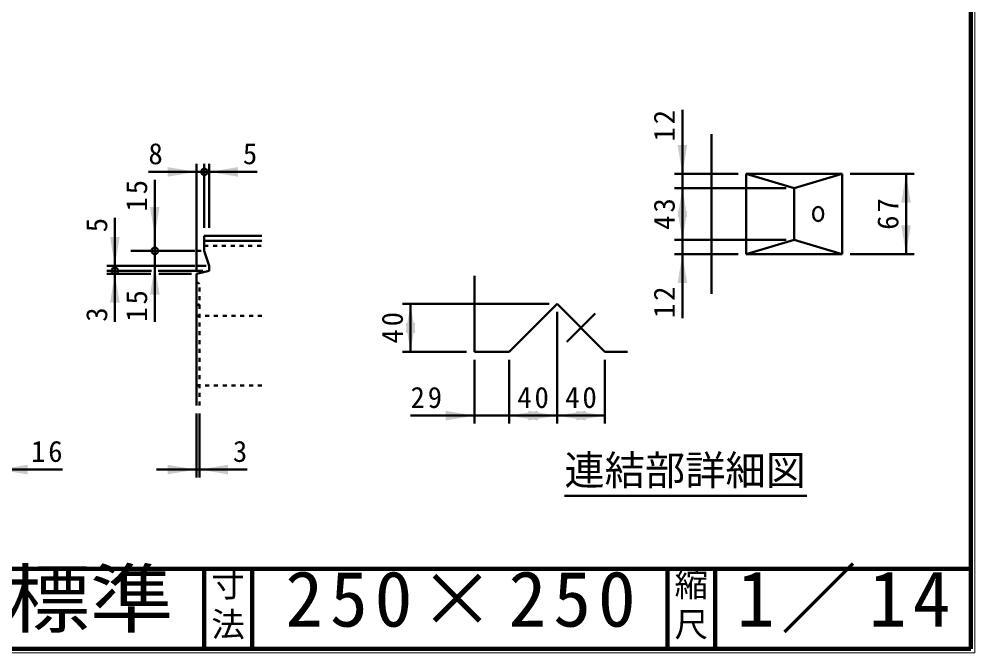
# Model space of a CAD drawing. Units: millimetres, scale not verified. Extents: x 100 to 4105, y 100 to 2870.
# Drawn here: x 2908 to 4105, y 100 to 893 of the extents above; entities that cross this region are included whole.
import ezdxf
from ezdxf.enums import TextEntityAlignment as Align

# ---------------------------------------------------------------- set-up
doc = ezdxf.new("R2010")
doc.units = ezdxf.units.MM
doc.header["$LTSCALE"] = 5
doc.linetypes.add('USER1', pattern=[2.2, 1, -1.2])
doc.linetypes.add('USER2', pattern=[13.4, 10, -1.2, 1, -1.2])
doc.layers.add('V-nasSTD', color=7, linetype='Continuous', lineweight=50)
doc.styles.add('ＭＳ ゴシック', font='')
doc.styles.get('ＭＳ ゴシック').set_extended_font_data('MS Gothic')

msp = doc.modelspace()

# ---------------------------------------------------------------- hatches: boundary and pattern name
at = {"layer": 'V-nasSTD'}
for points in [[(3732.803, 735.451), (3738.803, 699.451), (3744.803, 735.451)], [(3094.226, 695.876), (3130.226, 701.876), (3094.226, 707.876)], [(3182.476, 707.876), (3146.476, 701.876), (3182.476, 695.876)], [(4024.803, 663.451), (4018.803, 699.451), (4012.803, 663.451)], [(3744.803, 645.451), (3738.803, 681.451), (3732.803, 645.451)], [(3072.226, 657.876), (3078.226, 621.876), (3084.226, 657.876)], [(3732.803, 652.951), (3738.803, 616.951), (3744.803, 652.951)], [(4012.803, 634.951), (4018.803, 598.951), (4024.803, 634.951)], [(3022.226, 620.376), (3028.226, 584.376), (3034.226, 620.376)], [(3744.803, 562.951), (3738.803, 598.951), (3732.803, 562.951)], [(3084.226, 548.376), (3078.226, 584.376), (3072.226, 548.376)], [(3034.226, 538.376), (3028.226, 574.376), (3022.226, 538.376)], [(3404.384, 500.878), (3398.384, 536.878), (3392.384, 500.878)], [(3392.384, 512.878), (3398.384, 476.878), (3404.384, 512.878)], [(3442.384, 390.878), (3478.384, 396.878), (3442.384, 402.878)], [(3557.884, 402.878), (3521.884, 396.878), (3557.884, 390.878)], [(3545.884, 390.878), (3581.884, 396.878), (3545.884, 402.878)], [(3617.884, 402.878), (3581.884, 396.878), (3617.884, 390.878)], [(3605.884, 390.878), (3641.884, 396.878), (3605.884, 402.878)], [(2918.836, 335.376), (2882.836, 329.376), (2918.836, 323.376)], [(3094.226, 323.376), (3130.226, 329.376), (3094.226, 335.376)], [(3169.976, 335.376), (3133.976, 329.376), (3169.976, 323.376)]]:
    msp.add_hatch(color=256, dxfattribs=at).paths.add_polyline_path(points)

# ---------------------------------------------------------------- linework, layer by layer
at = {"layer": 'V-nasSTD', "lineweight": 100}
for p, q in [((4100, 105), (4100, 2865)), ((105, 205), (4100, 205)), ((3140, 205), (3140, 105)), ((3200, 205), (3200, 105)), ((3720, 205), (3720, 105)), ((3780, 205), (3780, 105)), ((105, 105), (4100, 105))]:
    msp.add_line(p, q, dxfattribs=at)
at = {"layer": 'V-nasSTD'}
for p, q in [((3738.803, 779.451), (3738.803, 699.451)), ((3775.303, 749.201), (3775.303, 549.201)), ((3130.226, 711.876), (3130.226, 579.876)), ((3140.226, 711.876), (3140.226, 631.876)), ((3146.476, 711.876), (3146.476, 631.876)), ((3070.226, 701.876), (3130.226, 701.876)), ((3130.226, 701.876), (3140.226, 701.876)), ((3140.226, 701.876), (3146.476, 701.876)), ((3206.476, 701.876), (3146.476, 701.876)), ((3808.803, 699.451), (3728.803, 699.451)), ((3738.803, 681.451), (3738.803, 699.451)), ((3818.803, 699.451), (3818.803, 598.951)), ((3818.803, 699.451), (3938.803, 699.451)), ((3818.803, 699.451), (3878.803, 681.451)), ((3878.803, 681.451), (3938.803, 699.451)), ((3938.803, 699.451), (3938.803, 598.951)), ((3948.803, 699.451), (4028.803, 699.451)), ((4018.803, 598.951), (4018.803, 699.451)), ((3078.226, 691.876), (3078.226, 621.876)), ((3868.803, 681.451), (3728.803, 681.451)), ((3738.803, 616.951), (3738.803, 681.451)), ((3878.803, 681.451), (3878.803, 616.951)), ((3028.226, 644.376), (3028.226, 584.376)), ((3078.226, 621.876), (3078.226, 603.126)), ((3140.226, 621.876), (3140.226, 603.126)), ((3140.226, 621.876), (3212.226, 621.876)), ((3212.226, 615.626), (3140.226, 615.626)), ((3868.803, 616.951), (3728.803, 616.951)), ((3738.803, 598.951), (3738.803, 616.951)), ((3818.803, 598.951), (3878.803, 616.951)), ((3878.803, 616.951), (3938.803, 598.951)), ((3128.226, 603.126), (3048.226, 603.126)), ((3078.226, 603.126), (3078.226, 584.376)), ((3132.226, 603.126), (3136.226, 603.126)), ((3140.226, 603.126), (3146.476, 584.376)), ((3808.803, 598.951), (3728.803, 598.951)), ((3738.803, 518.951), (3738.803, 598.951)), ((3818.803, 598.951), (3938.803, 598.951)), ((3948.803, 598.951), (4028.803, 598.951)), ((3128.226, 584.376), (3018.226, 584.376)), ((3074.226, 578.126), (3018.226, 578.126)), ((3028.226, 584.376), (3028.226, 578.126)), ((3028.226, 578.126), (3028.226, 574.376)), ((3078.226, 514.376), (3078.226, 584.376)), ((3082.226, 578.126), (3138.226, 578.126)), ((3130.226, 574.376), (3146.476, 578.126)), ((3132.226, 584.376), (3142.476, 584.376)), ((3146.476, 584.376), (3146.476, 578.126)), ((3073.226, 574.376), (3018.226, 574.376)), ((3028.226, 514.376), (3028.226, 574.376)), ((3083.226, 574.376), (3124.226, 574.376)), ((3130.226, 574.376), (3130.226, 409.376)), ((3478.384, 571.878), (3478.384, 476.878)), ((3571.884, 536.878), (3388.384, 536.878)), ((3398.384, 476.878), (3398.384, 536.878)), ((3521.884, 476.878), (3581.884, 536.878)), ((3581.884, 536.878), (3641.884, 476.878)), ((3581.884, 526.878), (3581.884, 386.878)), ((3468.384, 476.878), (3388.384, 476.878)), ((3478.384, 476.878), (3521.884, 476.878)), ((3478.384, 466.878), (3478.384, 386.878)), ((3521.884, 466.878), (3521.884, 386.878)), ((3641.884, 476.878), (3669.884, 476.878)), ((3641.884, 466.878), (3641.884, 386.878)), ((3130.226, 399.376), (3130.226, 319.376)), ((3133.976, 399.376), (3133.976, 319.376)), ((3398.384, 396.878), (3478.384, 396.878)), ((3478.384, 396.878), (3521.884, 396.878)), ((3521.884, 396.878), (3581.884, 396.878)), ((3581.884, 396.878), (3641.884, 396.878)), ((2962.836, 329.376), (2882.836, 329.376)), ((3080.226, 329.376), (3130.226, 329.376)), ((3130.226, 329.376), (3133.976, 329.376)), ((3193.976, 329.376), (3133.976, 329.376)), ((3591.046, 296.635), (3894.454, 296.635))]:
    msp.add_line(p, q, dxfattribs=at)
at = {"layer": 'V-nasSTD', "linetype": 'USER1'}
for p, q in [((3140.226, 609.376), (3212.226, 609.376)), ((3133.976, 561.876), (3130.226, 564.376)), ((3133.976, 409.376), (3133.976, 561.876)), ((3130.226, 534.376), (3133.976, 536.876)), ((3130.226, 521.876), (3212.226, 521.876)), ((3130.226, 521.876), (3212.226, 521.876)), ((3130.226, 434.376), (3212.226, 434.376))]:
    msp.add_line(p, q, dxfattribs=at)
at = {"layer": 'V-nasSTD', "linetype": 'USER2'}
msp.add_line((3594.206, 489.201), (3629.562, 524.556), dxfattribs=at)
at = {"layer": 'V-nasSTD', "lineweight": 13}
msp.add_lwpolyline([(100, 100), (100, 2870), (4105, 2870), (4105, 100)], close=True, dxfattribs=at)
at = {"layer": 'V-nasSTD'}
for centre in [(3140.226, 701.876), (3078.226, 603.126), (3028.226, 578.126)]:
    msp.add_circle(centre, 4, dxfattribs=at)
msp.add_ellipse((3908.803, 649.201), major_axis=(0, 9), ratio=0.707107, dxfattribs=at)

# ---------------------------------------------------------------- texts
at = {"layer": 'V-nasSTD', "style": 'ＭＳ ゴシック'}
for s, height, p in [('8', 26.39, (3070.226, 737.876)), ('5', 26.39, (3188.476, 737.876)), ('3', 26.39, (3175.976, 365.376)), ('連結部詳細図', 36.95, (3591.046, 347.035)), ('寸', 30.79, (3148.982, 200.999)), ('縮', 30.79, (3728.982, 200.999)), ('法', 30.79, (3148.976, 151.01)), ('尺', 30.79, (3728.976, 151.01))]:
    msp.add_text(s, height=height, dxfattribs=at).set_placement(p, align=Align.TOP_LEFT)
for s, p in [('5', (2992.226, 626.376)), ('3', (2992.226, 514.376))]:
    msp.add_text(s, height=26.39, rotation=90, dxfattribs=at).set_placement(p, align=Align.TOP_LEFT)
at = {"layer": 'V-nasSTD', "style": 'ＭＳ ゴシック', "width": 1.1}
msp.add_text('ユニロード Ｖ標準', height=69.65, dxfattribs=at).set_placement((2213.25, 202.47), align=Align.TOP_LEFT)
at = {"layer": 'V-nasSTD', "char_height": 26.39, "attachment_point": 1, "rotation": 90, "style": 'ＭＳ ゴシック'}
for s, insert in [('\\T1.2;12', (3702.803, 739.851)), ('\\T1.2;15', (3042.226, 652.276)), ('\\T1.2;43', (3702.803, 629.401)), ('\\T1.2;67', (3982.803, 629.401)), ('\\T1.2;15', (3042.226, 514.376)), ('\\T1.2;12', (3702.803, 518.951)), ('\\T1.2;40', (3362.384, 487.078))]:
    msp.add_mtext(s, dxfattribs=dict(at, insert=insert))
at = {"layer": 'V-nasSTD', "attachment_point": 1, "style": 'ＭＳ ゴシック'}
for s, insert, char_height in [('\\T1.2;29', (3398.384, 432.878), 26.39), ('\\T1.2;40', (3532.084, 432.878), 26.39), ('\\T1.2;40', (3592.084, 432.878), 26.39), ('\\T1.2;16', (2923.236, 365.376), 26.39), ('\\T1.16;1／14', (3807.033, 202.582), 69.65), ('\\T1.18;250×250', (3241.581, 202.508), 69.65)]:
    msp.add_mtext(s, dxfattribs=dict(at, insert=insert, char_height=char_height))

doc.saveas('drawing.dxf')
